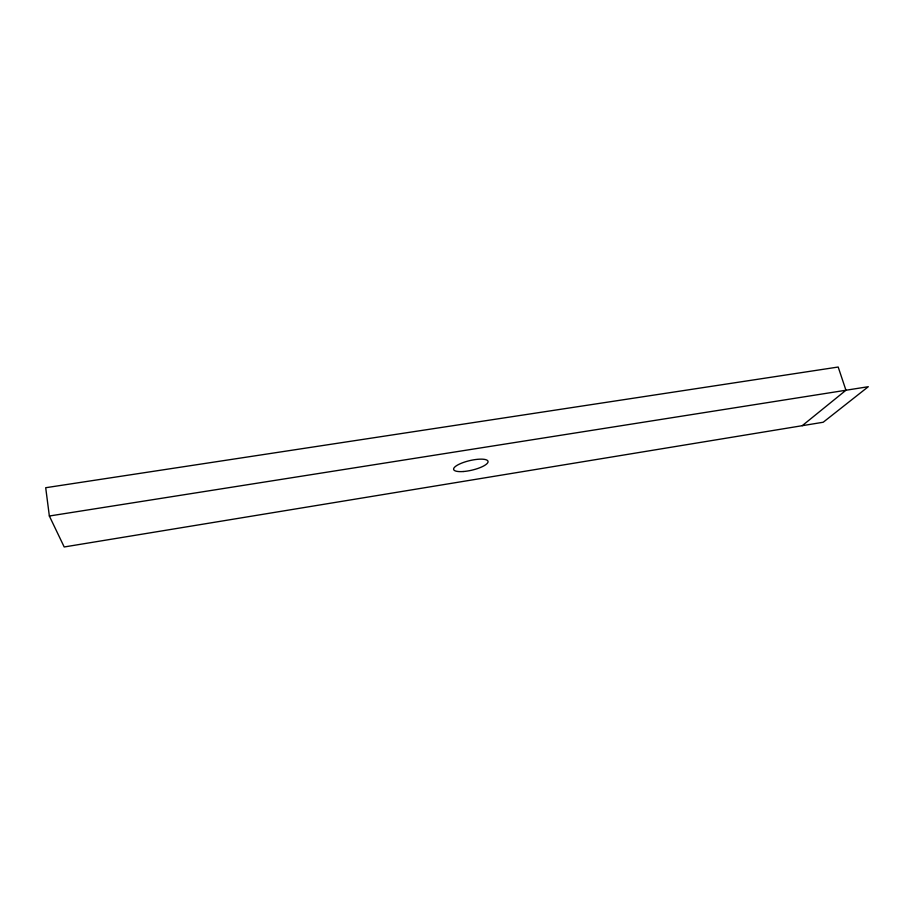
<?xml version="1.0" encoding="UTF-8"?>
<svg xmlns="http://www.w3.org/2000/svg" width="914" height="914" viewBox="0 0 914 914"><rect width="100%" height="100%" fill="white"/><g stroke="black" fill="none" stroke-linecap="round" stroke-linejoin="round"><path stroke-width="1.37" d="M802.218 425.696L845.953 390.244L838.184 367.028L45.7 487.722L49.356 516.01L64.197 546.972L823.206 422.245L868.3 386.713L49.356 516.01M463.158 471.533A17.652 4.89 -13.2 0 0 488.03 461.353A17.652 4.89 -13.2 0 0 461.342 463.249A17.652 4.89 -13.2 0 0 463.158 471.533"/></g></svg>
